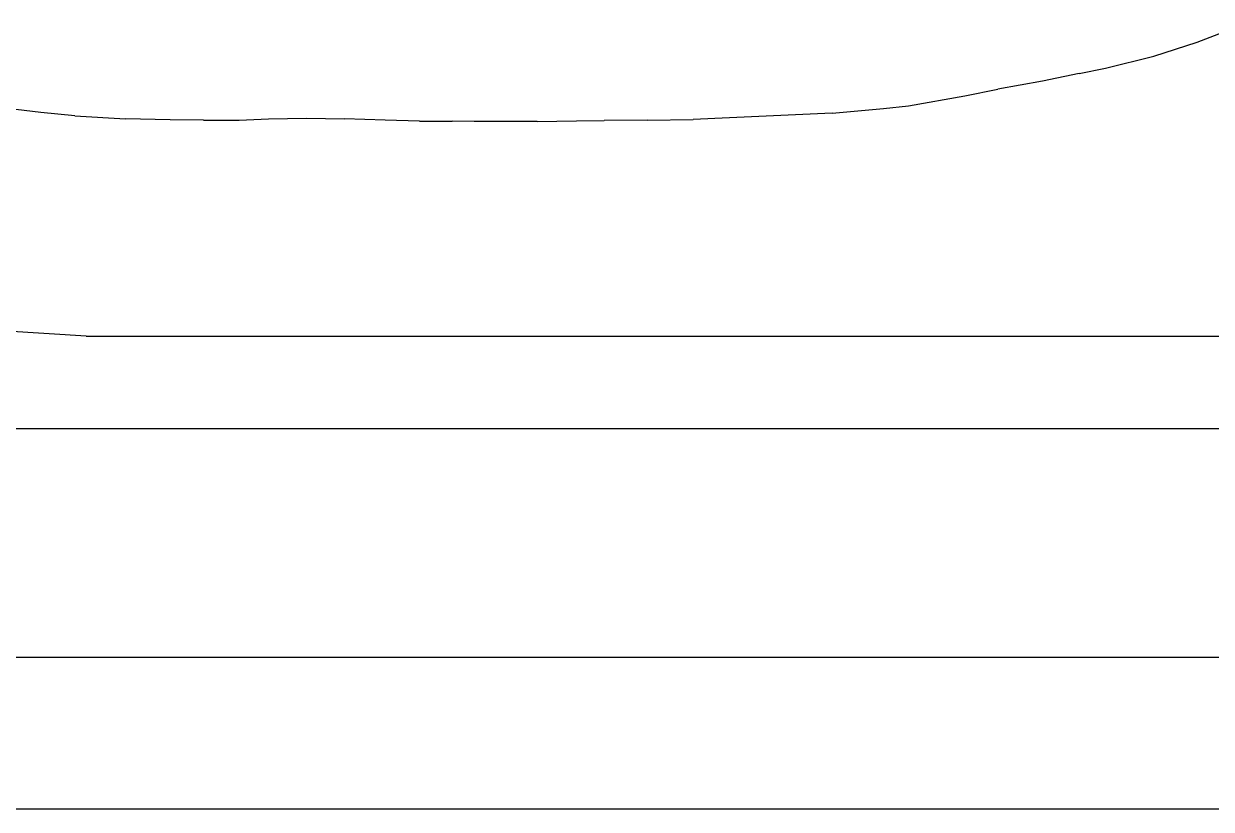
# Model space of a CAD drawing. Header units: inches. Extents: x 9636 to 21597, y -10243 to 557.
# Drawn here: x 14673 to 14683.69, y -8337.46 to -8330.39 of the extents above; entities that cross this region are included whole.
import ezdxf

# ---------------------------------------------------------------- set-up
doc = ezdxf.new("R2010")
doc.units = ezdxf.units.IN
doc.header["$MEASUREMENT"] = 0
doc.layers.add('Edges', color=7, linetype='Continuous')

# ---------------------------------------------------------------- blocks, each defined once
blk = doc.blocks.new('FF')
at = {"layer": 'Edges', "color": 252, "true_color": 0x939598}
for p, q in [((14683.563, -8330.555), (14683.989, -8330.388)), ((14683.174, -8330.679), (14683.563, -8330.555)), ((14682.738, -8330.787), (14683.174, -8330.679)), ((14682.501, -8330.835), (14682.17, -8330.904)), ((14682.501, -8330.835), (14682.738, -8330.787)), ((14682.17, -8330.904), (14681.769, -8330.978)), ((14680.964, -8331.126), (14681.47, -8331.036)), ((14681.47, -8331.036), (14681.769, -8330.978)), ((14673.15, -8331.188), (14672.773, -8331.143)), ((14680.277, -8331.193), (14680.74, -8331.151)), ((14680.74, -8331.151), (14680.964, -8331.126)), ((14673.457, -8331.216), (14673.15, -8331.188)), ((14673.457, -8331.216), (14673.914, -8331.245)), ((14674.315, -8331.253), (14673.914, -8331.245)), ((14674.617, -8331.257), (14674.315, -8331.253)), ((14674.617, -8331.257), (14674.936, -8331.255)), ((14674.936, -8331.255), (14675.201, -8331.245)), ((14675.201, -8331.245), (14675.542, -8331.238)), ((14675.542, -8331.238), (14675.886, -8331.245)), ((14676.251, -8331.255), (14675.886, -8331.245)), ((14676.562, -8331.264), (14676.251, -8331.255)), ((14676.562, -8331.264), (14676.855, -8331.266)), ((14677.619, -8331.267), (14677.974, -8331.263)), ((14677.974, -8331.263), (14678.224, -8331.259)), ((14678.615, -8331.256), (14678.224, -8331.259)), ((14678.615, -8331.256), (14679.026, -8331.251)), ((14679.353, -8331.235), (14679.026, -8331.251)), ((14680.277, -8331.193), (14679.353, -8331.235)), ((14677.054, -8331.269), (14676.855, -8331.266)), ((14677.281, -8331.268), (14677.054, -8331.269)), ((14677.619, -8331.267), (14677.281, -8331.268)), ((14673.56, -8333.202), (14672.845, -8333.155)), ((14673.56, -8333.202), (14691.319, -8333.202)), ((14731.006, -8334.035), (14667.834, -8334.035)), ((14671.259, -8336.09), (14767.163, -8336.09)), ((14767.163, -8337.46), (14671.259, -8337.46))]:
    blk.add_line(p, q, dxfattribs=at)

msp = doc.modelspace()

# ---------------------------------------------------------------- block references
at = {"color": 18, "true_color": 0x000000}
msp.add_blockref('FF', (0, 0), dxfattribs=at)

doc.saveas('drawing.dxf')
